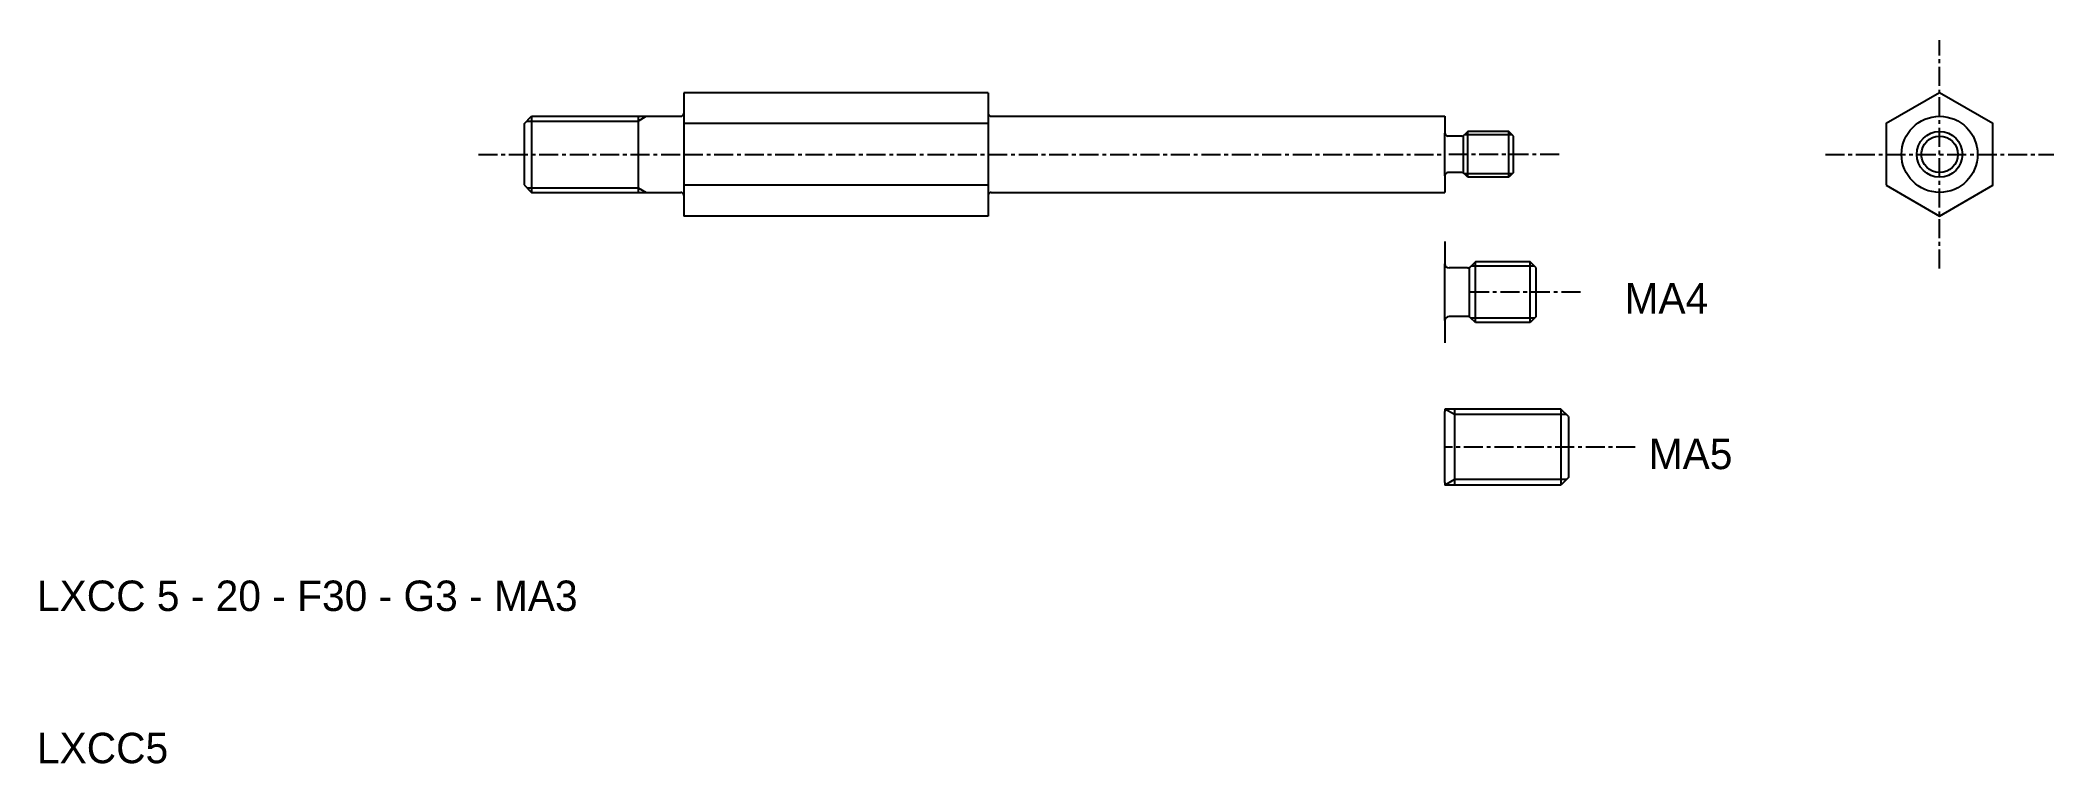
# Model space of a CAD drawing. Extents: x 62 to 194, y -1 to 47.
import ezdxf

# ---------------------------------------------------------------- set-up
doc = ezdxf.new("R2010")
doc.units = 0
doc.linetypes.add('CENTER', pattern=[2, 1.25, -0.25, 0.25, -0.25])
doc.layers.get('0').update_dxf_attribs({"linetype": 'CONTINUOUS'})
doc.layers.add('CENTER', color=1, linetype='CENTER')

msp = doc.modelspace()

# ---------------------------------------------------------------- linework, layer by layer
at = {"color": 7, "linetype": 'CONTINUOUS'}
for p, q in [((104.41, 43.43), (104.41, 35.34)), ((124.41, 43.43), (104.41, 43.43)), ((124.41, 43.43), (124.41, 35.34)), ((93.91, 41.39), (94.41, 41.89)), ((93.91, 41.39), (93.91, 37.39)), ((94.41, 41.89), (104.21, 41.89)), ((94.41, 41.89), (94.41, 36.89)), ((101.41, 41.89), (101.41, 36.89)), ((124.41, 41.41), (104.41, 41.41)), ((124.61, 41.89), (154.41, 41.89)), ((154.41, 41.89), (154.41, 40.79)), ((154.41, 37.99), (154.41, 40.79)), ((155.53, 40.59), (154.61, 40.59)), ((155.6, 40.6), (155.6, 38.17)), ((155.91, 40.89), (155.67, 40.64)), ((155.91, 37.89), (155.91, 40.89)), ((158.61, 40.89), (155.91, 40.89)), ((158.61, 37.89), (158.61, 40.89)), ((158.91, 40.59), (158.61, 40.89)), ((158.91, 38.19), (158.91, 40.59)), ((93.91, 37.39), (94.41, 36.89)), ((124.41, 37.36), (104.41, 37.36)), ((154.41, 37.99), (154.41, 36.89)), ((155.53, 38.19), (154.61, 38.19)), ((155.91, 37.89), (155.67, 38.13)), ((158.61, 37.89), (155.91, 37.89)), ((158.91, 38.19), (158.61, 37.89)), ((94.41, 36.89), (104.21, 36.89)), ((124.61, 36.89), (154.41, 36.89)), ((124.41, 35.34), (104.41, 35.34)), ((154.41, 33.67), (154.41, 32.2)), ((154.41, 28.47), (154.41, 32.2)), ((155.9, 31.94), (154.68, 31.94)), ((156, 31.96), (156, 28.72)), ((156.41, 32.34), (156.09, 32.01)), ((160.01, 32.34), (156.41, 32.34)), ((156.41, 28.34), (156.41, 32.34)), ((160.41, 31.94), (160.01, 32.34)), ((160.01, 28.34), (160.01, 32.34)), ((160.41, 28.74), (160.41, 31.94)), ((154.41, 28.47), (154.41, 27)), ((155.9, 28.74), (154.68, 28.74)), ((156.41, 28.34), (156.09, 28.66)), ((160.01, 28.34), (156.41, 28.34)), ((160.41, 28.74), (160.01, 28.34)), ((154.41, 22.66), (154.41, 22.49)), ((162.03, 22.66), (154.41, 22.66)), ((154.41, 17.83), (154.41, 22.49)), ((155.03, 22.66), (155.03, 17.66)), ((162.03, 22.66), (162.03, 17.66)), ((162.53, 22.16), (162.03, 22.66)), ((162.53, 22.16), (162.53, 18.16)), ((154.41, 17.83), (154.41, 17.66)), ((162.03, 17.66), (154.41, 17.66)), ((162.53, 18.16), (162.03, 17.66))]:
    msp.add_line(p, q, dxfattribs=at)
at = {"color": 3, "linetype": 'CONTINUOUS'}
for p, q in [((94.1, 41.58), (101.41, 41.58)), ((101.41, 41.58), (101.94, 41.89)), ((158.82, 40.67), (155.69, 40.67)), ((94.1, 37.19), (101.41, 37.19)), ((101.41, 37.19), (101.94, 36.89)), ((158.82, 38.1), (155.69, 38.1)), ((160.29, 32.05), (156.12, 32.05)), ((160.29, 28.62), (156.12, 28.62)), ((155.03, 22.3), (154.41, 22.66)), ((162.39, 22.3), (155.03, 22.3)), ((155.03, 18.02), (154.41, 17.66)), ((162.39, 18.02), (155.03, 18.02))]:
    msp.add_line(p, q, dxfattribs=at)
at = {"color": 7, "linetype": 'CONTINUOUS'}
msp.add_lwpolyline([(183.41, 37.36), (186.91, 35.34), (190.41, 37.36), (190.41, 41.41), (186.91, 43.43), (183.41, 41.41)], close=True, dxfattribs=at)
for radius in [2.5, 1.5]:
    msp.add_circle((186.91, 39.39), radius, dxfattribs=at)
at = {"color": 3, "linetype": 'CONTINUOUS'}
msp.add_circle((186.91, 39.39), 1.2, dxfattribs=at)
at = {"color": 7, "linetype": 'CONTINUOUS'}
for centre, radius, start, end in [((104.21, 42.09), 0.2, 270, 0), ((124.61, 42.09), 0.2, 180, 270), ((154.61, 40.79), 0.2, 180, 270), ((155.53, 40.79), 0.2, 270, 315), ((154.61, 37.99), 0.2, 90, 180), ((155.53, 37.99), 0.2, 45, 90), ((104.21, 36.69), 0.2, 0, 90), ((124.61, 36.69), 0.2, 90, 180), ((154.68, 32.2), 0.267, 180, 270), ((155.9, 32.2), 0.267, 270, 315), ((154.68, 28.47), 0.267, 90, 180), ((155.9, 28.47), 0.267, 45, 90)]:
    msp.add_arc(centre, radius, start, end, dxfattribs=at)
at = {"layer": 'CENTER', "color": 1, "linetype": 'CENTER'}
for p, q in [((186.91, 31.89), (186.91, 46.89)), ((90.91, 39.39), (104.41, 39.39)), ((104.41, 39.39), (154.41, 39.39)), ((161.91, 39.39), (154.41, 39.39)), ((179.41, 39.39), (194.41, 39.39)), ((163.31, 30.34), (155.81, 30.34)), ((166.91, 20.16), (154.41, 20.16))]:
    msp.add_line(p, q, dxfattribs=at)

# ---------------------------------------------------------------- texts
at = {"color": 7, "linetype": 'CONTINUOUS'}
for s, p in [('MA4', (166.21, 28.93)), ('MA5', (167.8, 18.71)), ('LXCC 5 - 20 - F30 - G3 - MA3', (61.91, 9.39)), ('LXCC5', (61.91, -0.61))]:
    msp.add_text(s, height=2, dxfattribs=at).set_placement(p)

doc.saveas('drawing.dxf')
